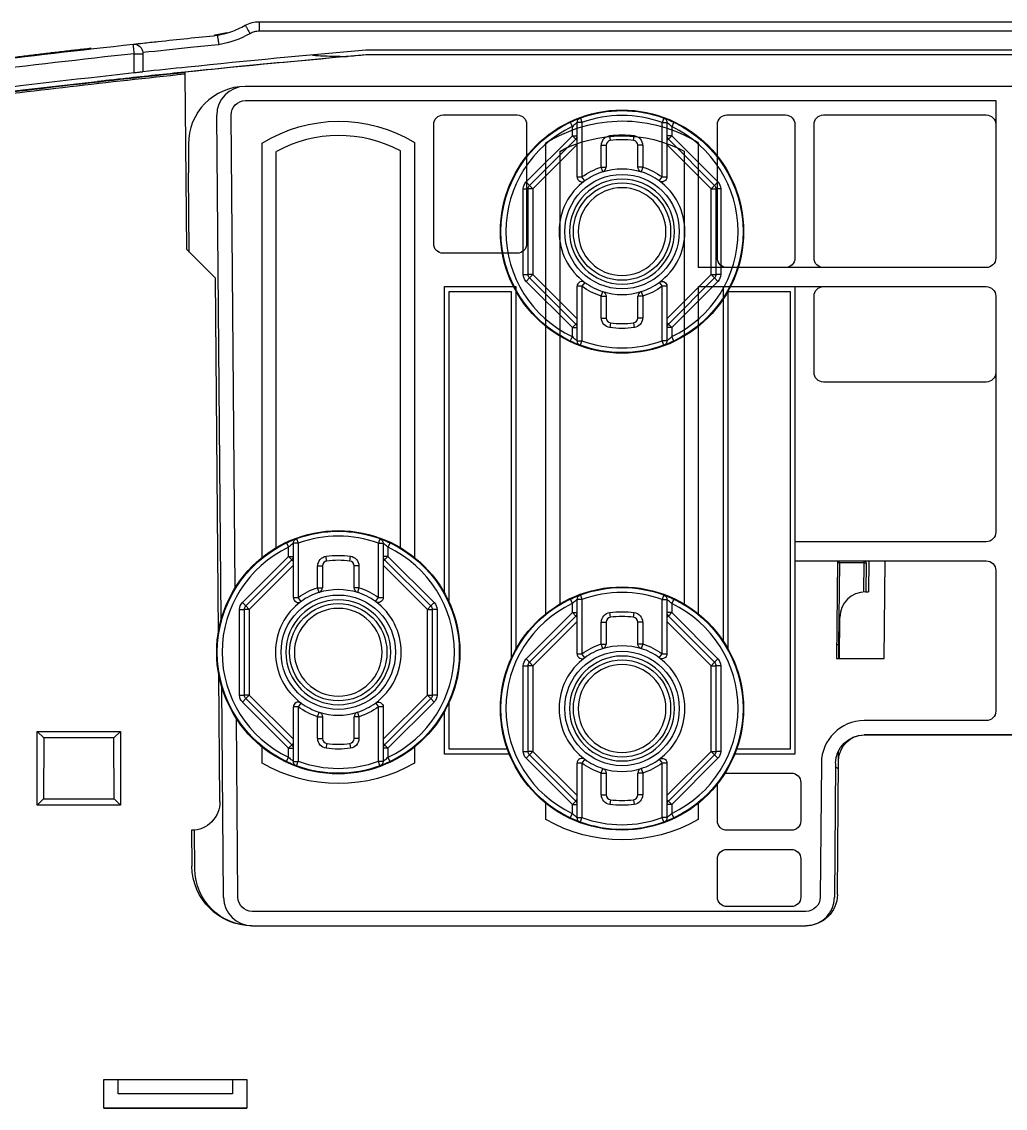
# Model space of a CAD drawing. Header units: millimetres. Extents: x 28 to 2425, y 8 to 1657.
# Drawn here: x 1810.2 to 1913.3, y 1291.3 to 1405.3 of the extents above; entities that cross this region are included whole.
import ezdxf

# ---------------------------------------------------------------- set-up
doc = ezdxf.new("R2010")
doc.units = ezdxf.units.MM
doc.layers.add('1LINE', color=7, linetype='CONTINUOUS')

msp = doc.modelspace()

# ---------------------------------------------------------------- linework, layer by layer
at = {"layer": '1LINE'}
for p, q in [((1835.11, 1405.26), (1835.11, 1404.26)), ((1835.11, 1405.26), (1943.39, 1405.26)), ((1943.39, 1404.26), (1835.11, 1404.26)), ((1822, 1399.89), (1822, 1401.9)), ((1822.9, 1401.9), (1822.9, 1399.99)), ((1937.9, 1401.78), (1846.44, 1401.78)), ((1827.32, 1399.75), (1827.48, 1381.4)), ((1833.66, 1396.98), (1912.34, 1396.98)), ((1912.34, 1396.98), (1912.34, 1380.48)), ((1831.12, 1342.58), (1830.66, 1395.45)), ((1832.59, 1345.91), (1832.16, 1395.47)), ((1853.4, 1381.98), (1853.4, 1394.48)), ((1854.4, 1395.48), (1862.15, 1395.48)), ((1863.15, 1394.48), (1863.15, 1381.98)), ((1867.72, 1394.71), (1867.94, 1394.25)), ((1868.95, 1394.68), (1868.44, 1394.68)), ((1868.44, 1388.98), (1868.44, 1394.68)), ((1868.78, 1395.16), (1868.95, 1394.68)), ((1868.95, 1394.68), (1868.95, 1388.98)), ((1877.52, 1395.16), (1877.35, 1394.68)), ((1877.35, 1394.68), (1877.86, 1394.68)), ((1877.35, 1388.98), (1877.35, 1394.68)), ((1877.86, 1394.68), (1877.86, 1388.98)), ((1878.58, 1394.71), (1878.36, 1394.25)), ((1883.15, 1380.48), (1883.15, 1394.48)), ((1884.15, 1395.48), (1890.28, 1395.48)), ((1891.28, 1394.48), (1891.28, 1380.48)), ((1893.28, 1380.48), (1893.28, 1394.48)), ((1894.28, 1395.48), (1911.34, 1395.48)), ((1863.1, 1388.46), (1867.94, 1393.3)), ((1867.94, 1393.3), (1867.94, 1394.25)), ((1867.94, 1393.3), (1868.29, 1392.94)), ((1867.94, 1393.3), (1868.44, 1393.3)), ((1871.93, 1392.81), (1871.87, 1393.32)), ((1874.37, 1392.81), (1874.43, 1393.32)), ((1878.36, 1393.3), (1877.86, 1393.3)), ((1878.36, 1393.3), (1878.01, 1392.94)), ((1878.36, 1394.25), (1878.36, 1393.3)), ((1878.36, 1393.3), (1883.2, 1388.46)), ((1827.69, 1392.43), (1827.71, 1389.43)), ((1835.4, 1349.08), (1835.4, 1392.51)), ((1851.4, 1392.6), (1851.4, 1349.08)), ((1863.46, 1388.1), (1868.29, 1392.94)), ((1868.44, 1392.37), (1863.81, 1387.74)), ((1865.15, 1343.18), (1865.15, 1392.57)), ((1868.29, 1392.94), (1868.44, 1392.79)), ((1870.98, 1392.31), (1871.49, 1392.31)), ((1870.98, 1390.01), (1870.98, 1392.31)), ((1871.49, 1392.31), (1871.49, 1390.01)), ((1875.32, 1392.31), (1874.81, 1392.31)), ((1874.81, 1390.01), (1874.81, 1392.31)), ((1875.32, 1392.31), (1875.32, 1390.01)), ((1878.01, 1392.94), (1877.86, 1392.79)), ((1882.49, 1387.74), (1877.86, 1392.37)), ((1878.01, 1392.94), (1882.85, 1388.1)), ((1881.15, 1392.6), (1881.15, 1379.48)), ((1836.9, 1350.12), (1836.9, 1391.65)), ((1849.9, 1391.73), (1849.9, 1350.12)), ((1866.65, 1344.22), (1866.65, 1391.68)), ((1879.65, 1391.7), (1879.65, 1344.22)), ((1870.98, 1390.01), (1871.49, 1390.01)), ((1871.14, 1389.53), (1870.98, 1390.01)), ((1875.32, 1390.01), (1874.81, 1390.01)), ((1875.32, 1390.01), (1875.16, 1389.53)), ((1827.78, 1381.09), (1827.71, 1389.43)), ((1827.71, 1389.43), (1827.71, 1389.43)), ((1868.44, 1388.98), (1868.95, 1388.98)), ((1869.25, 1388.57), (1868.95, 1388.98)), ((1877.05, 1388.57), (1877.35, 1388.98)), ((1877.35, 1388.98), (1877.86, 1388.98)), ((1862.8, 1387.74), (1863.31, 1387.74)), ((1862.8, 1378.75), (1862.8, 1387.74)), ((1863.1, 1388.46), (1863.46, 1388.1)), ((1863.81, 1387.74), (1863.31, 1387.74)), ((1863.31, 1378.75), (1863.31, 1387.74)), ((1863.46, 1388.1), (1863.81, 1387.74)), ((1863.81, 1387.74), (1863.81, 1378.75)), ((1882.85, 1388.1), (1882.49, 1387.74)), ((1882.49, 1378.75), (1882.49, 1387.74)), ((1882.49, 1387.74), (1882.99, 1387.74)), ((1883.2, 1388.46), (1882.85, 1388.1)), ((1882.99, 1387.74), (1882.99, 1378.75)), ((1883.5, 1387.74), (1882.99, 1387.74)), ((1883.5, 1387.74), (1883.5, 1378.75)), ((1830.51, 1378.37), (1827.48, 1381.4)), ((1862.15, 1380.98), (1854.4, 1380.98)), ((1862.8, 1378.75), (1863.31, 1378.75)), ((1863.81, 1378.75), (1863.31, 1378.75)), ((1863.46, 1378.39), (1863.81, 1378.75)), ((1863.81, 1378.75), (1868.44, 1374.12)), ((1877.86, 1374.12), (1882.49, 1378.75)), ((1911.34, 1379.48), (1881.15, 1379.48)), ((1882.85, 1378.39), (1882.49, 1378.75)), ((1882.49, 1378.75), (1882.99, 1378.75)), ((1883.5, 1378.75), (1882.99, 1378.75)), ((1830.83, 1341.29), (1830.51, 1378.37)), ((1854.53, 1377.48), (1862.03, 1377.48)), ((1854.53, 1345.38), (1854.53, 1377.48)), ((1862.03, 1377.48), (1862.03, 1339.48)), ((1863.1, 1378.03), (1863.46, 1378.39)), ((1867.94, 1373.19), (1863.1, 1378.03)), ((1868.29, 1373.55), (1863.46, 1378.39)), ((1868.95, 1377.52), (1868.44, 1377.52)), ((1868.44, 1371.81), (1868.44, 1377.52)), ((1869.25, 1377.93), (1868.95, 1377.52)), ((1868.95, 1377.52), (1868.95, 1371.81)), ((1877.05, 1377.93), (1877.35, 1377.52)), ((1877.86, 1377.52), (1877.35, 1377.52)), ((1877.35, 1371.81), (1877.35, 1377.52)), ((1877.86, 1377.52), (1877.86, 1371.81)), ((1882.85, 1378.39), (1878.01, 1373.55)), ((1883.2, 1378.03), (1878.36, 1373.19)), ((1881.15, 1377.48), (1881.15, 1343.18)), ((1881.15, 1377.48), (1911.34, 1377.48)), ((1883.2, 1378.03), (1882.85, 1378.39)), ((1883.78, 1340.3), (1883.78, 1377.48)), ((1891.28, 1377.48), (1891.28, 1350.73)), ((1855.03, 1376.98), (1861.53, 1376.98)), ((1855.03, 1344.38), (1855.03, 1376.98)), ((1861.53, 1376.98), (1861.53, 1338.48)), ((1870.98, 1376.48), (1871.14, 1376.97)), ((1870.98, 1376.48), (1871.49, 1376.48)), ((1870.98, 1374.19), (1870.98, 1376.48)), ((1871.49, 1376.48), (1871.49, 1374.19)), ((1874.81, 1374.19), (1874.81, 1376.48)), ((1875.32, 1376.48), (1874.81, 1376.48)), ((1875.16, 1376.97), (1875.32, 1376.48)), ((1875.32, 1376.48), (1875.32, 1374.19)), ((1884.28, 1339.48), (1884.28, 1376.98)), ((1884.28, 1376.98), (1890.78, 1376.98)), ((1890.78, 1376.98), (1890.78, 1328.98)), ((1893.28, 1368.48), (1893.28, 1376.48)), ((1912.34, 1376.48), (1912.34, 1351.73)), ((1870.98, 1374.19), (1871.49, 1374.19)), ((1875.32, 1374.19), (1874.81, 1374.19)), ((1867.94, 1373.19), (1868.29, 1373.55)), ((1867.94, 1373.19), (1868.44, 1373.19)), ((1867.94, 1372.24), (1867.94, 1373.19)), ((1868.29, 1373.55), (1868.44, 1373.7)), ((1871.93, 1373.68), (1871.87, 1373.18)), ((1874.37, 1373.68), (1874.43, 1373.18)), ((1878.01, 1373.55), (1877.86, 1373.7)), ((1878.36, 1373.19), (1877.86, 1373.19)), ((1878.36, 1373.19), (1878.01, 1373.55)), ((1878.36, 1373.19), (1878.36, 1372.24)), ((1911.34, 1367.48), (1894.28, 1367.48)), ((1837.97, 1350.61), (1838.19, 1350.15)), ((1838.19, 1349.2), (1838.19, 1350.15)), ((1838.69, 1344.88), (1838.69, 1350.58)), ((1839.2, 1350.58), (1838.69, 1350.58)), ((1839.03, 1351.06), (1839.2, 1350.58)), ((1839.2, 1350.58), (1839.2, 1344.88)), ((1847.77, 1351.06), (1847.6, 1350.58)), ((1847.6, 1344.88), (1847.6, 1350.58)), ((1847.6, 1350.58), (1848.11, 1350.58)), ((1848.11, 1350.58), (1848.11, 1344.88)), ((1848.83, 1350.61), (1848.61, 1350.15)), ((1848.61, 1350.15), (1848.61, 1349.2)), ((1911.34, 1350.73), (1891.28, 1350.73)), ((1891.28, 1350.73), (1891.28, 1348.73)), ((1833.35, 1344.36), (1838.19, 1349.2)), ((1833.71, 1344), (1838.54, 1348.84)), ((1838.19, 1349.2), (1838.54, 1348.84)), ((1838.19, 1349.2), (1838.69, 1349.2)), ((1838.54, 1348.84), (1838.69, 1348.69)), ((1842.18, 1348.71), (1842.12, 1349.22)), ((1844.62, 1348.71), (1844.68, 1349.22)), ((1848.61, 1349.2), (1848.11, 1349.2)), ((1848.26, 1348.84), (1848.11, 1348.69)), ((1848.61, 1349.2), (1848.26, 1348.84)), ((1848.26, 1348.84), (1853.1, 1344)), ((1848.61, 1349.2), (1853.45, 1344.36)), ((1838.69, 1348.27), (1834.06, 1343.64)), ((1841.23, 1348.21), (1841.74, 1348.21)), ((1841.23, 1345.91), (1841.23, 1348.21)), ((1841.74, 1348.21), (1841.74, 1345.91)), ((1845.06, 1345.91), (1845.06, 1348.21)), ((1845.57, 1348.21), (1845.06, 1348.21)), ((1845.57, 1348.21), (1845.57, 1345.91)), ((1852.74, 1343.64), (1848.11, 1348.27)), ((1891.28, 1348.73), (1891.28, 1328.48)), ((1891.28, 1348.73), (1911.34, 1348.73)), ((1895.74, 1348.73), (1895.65, 1338.48)), ((1895.94, 1348.52), (1895.86, 1339.93)), ((1895.94, 1348.52), (1895.94, 1348.73)), ((1898.54, 1348.52), (1895.94, 1348.52)), ((1898.51, 1345.47), (1898.54, 1348.52)), ((1898.54, 1348.52), (1898.54, 1348.73)), ((1898.74, 1348.53), (1898.71, 1345.48)), ((1899.04, 1348.73), (1899.01, 1345.48)), ((1900.65, 1338.48), (1900.74, 1348.73)), ((1912.34, 1347.73), (1912.34, 1332.98)), ((1841.23, 1345.91), (1841.74, 1345.91)), ((1841.39, 1345.43), (1841.23, 1345.91)), ((1845.57, 1345.91), (1845.06, 1345.91)), ((1845.57, 1345.91), (1845.41, 1345.43)), ((1898.69, 1345.48), (1899.01, 1345.48)), ((1833.35, 1344.36), (1833.71, 1344)), ((1838.69, 1344.88), (1839.2, 1344.88)), ((1839.5, 1344.47), (1839.2, 1344.88)), ((1847.3, 1344.47), (1847.6, 1344.88)), ((1847.6, 1344.88), (1848.11, 1344.88)), ((1853.45, 1344.36), (1853.1, 1344)), ((1867.72, 1344.71), (1867.94, 1344.25)), ((1867.94, 1343.3), (1867.94, 1344.25)), ((1868.95, 1344.68), (1868.44, 1344.68)), ((1868.44, 1338.98), (1868.44, 1344.68)), ((1868.78, 1345.16), (1868.95, 1344.68)), ((1868.95, 1344.68), (1868.95, 1338.98)), ((1877.52, 1345.16), (1877.35, 1344.68)), ((1877.35, 1344.68), (1877.86, 1344.68)), ((1877.35, 1338.98), (1877.35, 1344.68)), ((1877.86, 1344.68), (1877.86, 1338.98)), ((1878.58, 1344.71), (1878.36, 1344.25)), ((1878.36, 1344.25), (1878.36, 1343.3)), ((1833.05, 1343.64), (1833.56, 1343.64)), ((1833.05, 1334.65), (1833.05, 1343.64)), ((1834.06, 1343.64), (1833.56, 1343.64)), ((1833.56, 1334.65), (1833.56, 1343.64)), ((1833.71, 1344), (1834.06, 1343.64)), ((1834.06, 1343.64), (1834.06, 1334.65)), ((1853.1, 1344), (1852.74, 1343.64)), ((1852.74, 1334.65), (1852.74, 1343.64)), ((1852.74, 1343.64), (1853.24, 1343.64)), ((1853.24, 1343.64), (1853.24, 1334.65)), ((1853.75, 1343.64), (1853.24, 1343.64)), ((1853.75, 1343.64), (1853.75, 1334.65)), ((1863.1, 1338.46), (1867.94, 1343.3)), ((1867.94, 1343.3), (1868.29, 1342.94)), ((1867.94, 1343.3), (1868.44, 1343.3)), ((1871.93, 1342.81), (1871.87, 1343.32)), ((1874.37, 1342.81), (1874.43, 1343.32)), ((1878.36, 1343.3), (1877.86, 1343.3)), ((1878.36, 1343.3), (1878.01, 1342.94)), ((1878.36, 1343.3), (1883.2, 1338.46)), ((1863.46, 1338.1), (1868.29, 1342.94)), ((1868.44, 1342.37), (1863.81, 1337.74)), ((1868.29, 1342.94), (1868.44, 1342.79)), ((1870.98, 1342.31), (1871.49, 1342.31)), ((1870.98, 1340.01), (1870.98, 1342.31)), ((1871.49, 1342.31), (1871.49, 1340.01)), ((1875.32, 1342.31), (1874.81, 1342.31)), ((1874.81, 1340.01), (1874.81, 1342.31)), ((1875.32, 1342.31), (1875.32, 1340.01)), ((1878.01, 1342.94), (1877.86, 1342.79)), ((1882.49, 1337.74), (1877.86, 1342.37)), ((1878.01, 1342.94), (1882.85, 1338.1)), ((1895.95, 1338.48), (1895.99, 1342.8)), ((1870.98, 1340.01), (1871.49, 1340.01)), ((1871.14, 1339.53), (1870.98, 1340.01)), ((1875.32, 1340.01), (1874.81, 1340.01)), ((1875.32, 1340.01), (1875.16, 1339.53)), ((1895.86, 1339.93), (1895.85, 1338.48)), ((1895.86, 1339.93), (1895.96, 1339.93)), ((1868.44, 1338.98), (1868.95, 1338.98)), ((1869.25, 1338.57), (1868.95, 1338.98)), ((1877.05, 1338.57), (1877.35, 1338.98)), ((1877.35, 1338.98), (1877.86, 1338.98)), ((1862.8, 1337.74), (1863.31, 1337.74)), ((1862.8, 1328.75), (1862.8, 1337.74)), ((1863.1, 1338.46), (1863.46, 1338.1)), ((1863.81, 1337.74), (1863.31, 1337.74)), ((1863.31, 1328.75), (1863.31, 1337.74)), ((1863.46, 1338.1), (1863.81, 1337.74)), ((1863.81, 1337.74), (1863.81, 1328.75)), ((1882.85, 1338.1), (1882.49, 1337.74)), ((1882.49, 1328.75), (1882.49, 1337.74)), ((1882.49, 1337.74), (1882.99, 1337.74)), ((1883.2, 1338.46), (1882.85, 1338.1)), ((1882.99, 1337.74), (1882.99, 1328.75)), ((1883.5, 1337.74), (1882.99, 1337.74)), ((1883.5, 1337.74), (1883.5, 1328.75)), ((1895.65, 1338.48), (1900.65, 1338.48)), ((1830.99, 1323.51), (1830.87, 1336.79)), ((1831.37, 1313.45), (1831.18, 1335.5)), ((1833.05, 1334.65), (1833.56, 1334.65)), ((1833.35, 1333.93), (1833.71, 1334.29)), ((1834.06, 1334.65), (1833.56, 1334.65)), ((1833.71, 1334.29), (1834.06, 1334.65)), ((1838.54, 1329.45), (1833.71, 1334.29)), ((1834.06, 1334.65), (1838.69, 1330.02)), ((1848.11, 1330.02), (1852.74, 1334.65)), ((1853.1, 1334.29), (1848.26, 1329.45)), ((1852.74, 1334.65), (1853.24, 1334.65)), ((1853.1, 1334.29), (1852.74, 1334.65)), ((1853.45, 1333.93), (1853.1, 1334.29)), ((1853.75, 1334.65), (1853.24, 1334.65)), ((1838.19, 1329.09), (1833.35, 1333.93)), ((1839.2, 1333.42), (1838.69, 1333.42)), ((1838.69, 1327.71), (1838.69, 1333.42)), ((1839.5, 1333.83), (1839.2, 1333.42)), ((1839.2, 1333.42), (1839.2, 1327.71)), ((1841.23, 1332.38), (1841.39, 1332.87)), ((1845.41, 1332.87), (1845.57, 1332.38)), ((1847.3, 1333.83), (1847.6, 1333.42)), ((1848.11, 1333.42), (1847.6, 1333.42)), ((1847.6, 1327.71), (1847.6, 1333.42)), ((1848.11, 1333.42), (1848.11, 1327.71)), ((1853.45, 1333.93), (1848.61, 1329.09)), ((1854.53, 1328.48), (1854.53, 1332.92)), ((1855.03, 1328.98), (1855.03, 1333.91)), ((1832.87, 1313.47), (1832.71, 1332.2)), ((1841.23, 1332.38), (1841.74, 1332.38)), ((1841.23, 1330.09), (1841.23, 1332.38)), ((1841.74, 1332.38), (1841.74, 1330.09)), ((1845.06, 1330.09), (1845.06, 1332.38)), ((1845.57, 1332.38), (1845.06, 1332.38)), ((1845.57, 1332.38), (1845.57, 1330.09)), ((1911.34, 1331.98), (1898.55, 1331.98)), ((1811.83, 1330.85), (1820.58, 1330.85)), ((1812.53, 1330.16), (1811.83, 1330.85)), ((1811.83, 1323.1), (1811.83, 1330.85)), ((1819.88, 1330.16), (1820.58, 1330.85)), ((1820.58, 1330.85), (1820.58, 1323.1)), ((1812.53, 1330.16), (1812.5, 1323.77)), ((1819.88, 1330.16), (1812.53, 1330.16)), ((1819.91, 1323.77), (1819.88, 1330.16)), ((1838.19, 1329.09), (1838.54, 1329.45)), ((1838.54, 1329.45), (1838.69, 1329.6)), ((1841.23, 1330.09), (1841.74, 1330.09)), ((1842.18, 1329.58), (1842.12, 1329.08)), ((1844.62, 1329.58), (1844.68, 1329.08)), ((1845.57, 1330.09), (1845.06, 1330.09)), ((1848.26, 1329.45), (1848.11, 1329.6)), ((1848.61, 1329.09), (1848.26, 1329.45)), ((1988.25, 1330.48), (1898.55, 1330.48)), ((1898.56, 1330.48), (1898.55, 1330.48)), ((1898.56, 1330.48), (1898.55, 1330.48)), ((1898.56, 1330.48), (1898.55, 1330.48)), ((1898.56, 1330.48), (1988.25, 1330.48)), ((1835.4, 1327.52), (1835.4, 1329.22)), ((1838.19, 1329.09), (1838.69, 1329.09)), ((1838.19, 1328.14), (1838.19, 1329.09)), ((1848.61, 1329.09), (1848.11, 1329.09)), ((1848.61, 1329.09), (1848.61, 1328.14)), ((1851.4, 1329.22), (1851.4, 1327.52)), ((1861.33, 1328.48), (1854.53, 1328.48)), ((1861.14, 1328.98), (1855.03, 1328.98)), ((1862.8, 1328.75), (1863.31, 1328.75)), ((1863.1, 1328.03), (1863.46, 1328.39)), ((1863.81, 1328.75), (1863.31, 1328.75)), ((1863.46, 1328.39), (1863.81, 1328.75)), ((1868.29, 1323.55), (1863.46, 1328.39)), ((1863.81, 1328.75), (1868.44, 1324.12)), ((1877.86, 1324.12), (1882.49, 1328.75)), ((1882.85, 1328.39), (1878.01, 1323.55)), ((1882.85, 1328.39), (1882.49, 1328.75)), ((1882.49, 1328.75), (1882.99, 1328.75)), ((1883.2, 1328.03), (1882.85, 1328.39)), ((1883.5, 1328.75), (1882.99, 1328.75)), ((1891.28, 1328.48), (1884.97, 1328.48)), ((1890.78, 1328.98), (1885.16, 1328.98)), ((1895.86, 1327.8), (1895.86, 1328.81)), ((1837.97, 1327.68), (1838.19, 1328.14)), ((1838.69, 1327.71), (1839.2, 1327.71)), ((1839.03, 1327.24), (1839.2, 1327.71)), ((1847.77, 1327.24), (1847.6, 1327.71)), ((1848.11, 1327.71), (1847.6, 1327.71)), ((1848.83, 1327.68), (1848.61, 1328.14)), ((1867.94, 1323.19), (1863.1, 1328.03)), ((1868.95, 1327.52), (1868.44, 1327.52)), ((1868.44, 1321.81), (1868.44, 1327.52)), ((1869.25, 1327.93), (1868.95, 1327.52)), ((1868.95, 1327.52), (1868.95, 1321.81)), ((1877.05, 1327.93), (1877.35, 1327.52)), ((1877.86, 1327.52), (1877.35, 1327.52)), ((1877.35, 1321.81), (1877.35, 1327.52)), ((1877.86, 1327.52), (1877.86, 1321.81)), ((1883.2, 1328.03), (1878.36, 1323.19)), ((1894.05, 1327.52), (1893.93, 1313.47)), ((1895.55, 1327.51), (1895.43, 1313.45)), ((1895.73, 1313.75), (1895.86, 1327.8)), ((1870.98, 1326.48), (1871.14, 1326.97)), ((1870.98, 1326.48), (1871.49, 1326.48)), ((1870.98, 1324.19), (1870.98, 1326.48)), ((1871.49, 1326.48), (1871.49, 1324.19)), ((1874.81, 1324.19), (1874.81, 1326.48)), ((1875.32, 1326.48), (1874.81, 1326.48)), ((1875.16, 1326.97), (1875.32, 1326.48)), ((1875.32, 1326.48), (1875.32, 1324.19)), ((1884.15, 1326.48), (1890.9, 1326.48)), ((1895.75, 1327.01), (1895.85, 1327.01)), ((1883.15, 1321.48), (1883.15, 1325.34)), ((1891.9, 1325.48), (1891.9, 1321.48)), ((1812.5, 1323.77), (1811.83, 1323.1)), ((1812.5, 1323.77), (1819.91, 1323.77)), ((1819.91, 1323.77), (1820.58, 1323.1)), ((1870.98, 1324.19), (1871.49, 1324.19)), ((1875.32, 1324.19), (1874.81, 1324.19)), ((1820.58, 1323.1), (1811.83, 1323.1)), ((1865.15, 1321.62), (1865.15, 1323.32)), ((1867.94, 1323.19), (1868.29, 1323.55)), ((1867.94, 1323.19), (1868.44, 1323.19)), ((1867.94, 1322.24), (1867.94, 1323.19)), ((1868.29, 1323.55), (1868.44, 1323.7)), ((1871.93, 1323.68), (1871.87, 1323.18)), ((1874.37, 1323.68), (1874.43, 1323.18)), ((1878.01, 1323.55), (1877.86, 1323.7)), ((1878.36, 1323.19), (1877.86, 1323.19)), ((1878.36, 1323.19), (1878.01, 1323.55)), ((1878.36, 1323.19), (1878.36, 1322.24)), ((1881.15, 1323.32), (1881.15, 1321.62))]:
    msp.add_line(p, q, dxfattribs=at)
at = {"layer": '1LINE', "linetype": 'Continuous'}
for p, q in [((1867.72, 1371.78), (1867.94, 1372.24)), ((1868.44, 1371.81), (1868.95, 1371.81)), ((1868.78, 1371.34), (1868.95, 1371.81)), ((1877.86, 1371.81), (1877.35, 1371.81)), ((1877.52, 1371.34), (1877.35, 1371.81)), ((1878.58, 1371.78), (1878.36, 1372.24)), ((1867.72, 1321.78), (1867.94, 1322.24)), ((1868.44, 1321.81), (1868.95, 1321.81)), ((1868.78, 1321.34), (1868.95, 1321.81)), ((1877.86, 1321.81), (1877.35, 1321.81)), ((1877.52, 1321.34), (1877.35, 1321.81)), ((1878.58, 1321.78), (1878.36, 1322.24)), ((1828.01, 1320.48), (1828.05, 1316.72)), ((1828.35, 1316.43), (1828.31, 1320.5)), ((1890.9, 1320.48), (1884.15, 1320.48)), ((1884.15, 1318.48), (1890.9, 1318.48)), ((1883.15, 1313.48), (1883.15, 1317.48)), ((1891.9, 1317.48), (1891.9, 1313.48)), ((1890.9, 1312.48), (1884.15, 1312.48)), ((1892.43, 1311.98), (1834.37, 1311.98)), ((1834.35, 1310.48), (1892.43, 1310.48)), ((1818.81, 1291.34), (1818.81, 1294.34)), ((1818.81, 1294.34), (1833.81, 1294.34)), ((1820.31, 1292.84), (1820.31, 1294.34)), ((1832.31, 1294.34), (1832.31, 1292.84)), ((1833.81, 1294.34), (1833.81, 1291.34)), ((1832.31, 1292.84), (1820.31, 1292.84)), ((1833.81, 1291.34), (1818.81, 1291.34)), ((1818.81, 1291.34), (1833.81, 1291.34))]:
    msp.add_line(p, q, dxfattribs=at)
at = {"layer": '1LINE'}
for centre, radius in [((1873.15, 1383.25), 12.75), ((1873.15, 1383.25), 6), ((1873.15, 1383.25), 5.1), ((1843.4, 1339.15), 12.75), ((1873.15, 1333.25), 12.75), ((1843.4, 1339.15), 6), ((1843.4, 1339.15), 5.1), ((1873.15, 1333.25), 6), ((1873.15, 1333.25), 5.1)]:
    msp.add_circle(centre, radius, dxfattribs=at)
at = {"layer": '1LINE', "extrusion": (0, 0, -1)}
for centre, radius in [((-1873.15, 1383.25), 5.5), ((-1873.15, 1383.25), 4.6), ((-1843.4, 1339.15), 5.5), ((-1843.4, 1339.15), 4.6), ((-1873.15, 1333.25), 5.5), ((-1873.15, 1333.25), 4.6)]:
    msp.add_circle(centre, radius, dxfattribs=at)
at = {"layer": '1LINE'}
for centre, radius, start, end in [((1833.66, 1395.48), 3, 90.5, 180.5), ((1833.69, 1392.48), 6, 90, 90.5), ((1873.15, 1383.25), 12.18, 69.8307, 110.1693), ((1843.48, 1379.52), 13.8, 62.2523, 118.4538), ((1873.15, 1383.25), 12.18, 115.3488, 244.6512), ((1867.94, 1393.3), 0.508, 315, 0), ((1878.36, 1393.3), 0.508, 180, 225), ((1873.15, 1383.25), 12.18, 295.3488, 64.6512), ((1872, 1392.31), 0.508, 97.2612, 180), ((1873.15, 1383.25), 9.64, 82.7388, 97.2612), ((1874.3, 1392.31), 0.508, 0, 82.7388), ((1870.98, 1390.01), 0.508, 287.78, 0), ((1868.95, 1388.98), 0.508, 180, 306.2334), ((1873.15, 1383.25), 6.6, 107.78, 126.2334), ((1873.15, 1383.25), 6.6, 53.7666, 72.22), ((1873.15, 1383.25), 6.6, 126.2334, 233.7666), ((1873.15, 1383.25), 6.6, 306.2334, 53.7666), ((1868.95, 1377.52), 0.508, 53.7666, 180), ((1873.15, 1383.25), 6.6, 233.7666, 252.22), ((1873.15, 1383.25), 6.6, 287.78, 306.2334), ((1873.15, 1383.25), 6.6, 252.22, 287.78), ((1875.32, 1376.48), 0.508, 107.78, 180), ((1872, 1374.19), 0.508, 180, 262.7388), ((1874.3, 1374.19), 0.508, 277.2612, 0), ((1867.94, 1373.19), 0.508, 0, 45), ((1873.15, 1383.25), 9.64, 262.7388, 277.2612), ((1878.36, 1373.19), 0.508, 135, 180), ((1843.4, 1339.15), 12.18, 69.8307, 110.1693), ((1843.4, 1339.15), 12.18, 115.3488, 244.6512), ((1843.4, 1339.15), 12.18, 295.3488, 64.6512), ((1838.19, 1349.2), 0.508, 315, 0), ((1843.4, 1339.15), 9.64, 82.7388, 97.2612), ((1848.61, 1349.2), 0.508, 180, 225), ((1842.25, 1348.21), 0.508, 97.2612, 180), ((1844.55, 1348.21), 0.508, 0, 82.7388), ((1843.4, 1339.15), 6.6, 107.78, 126.2334), ((1841.23, 1345.91), 0.508, 287.78, 0), ((1843.4, 1339.15), 6.6, 53.7666, 72.22), ((1873.15, 1333.25), 12.18, 69.8307, 110.1693), ((1898.69, 1342.78), 2.7, 90, 179.5), ((1843.4, 1339.15), 6.6, 126.2334, 233.7666), ((1839.2, 1344.88), 0.508, 180, 306.2334), ((1843.4, 1339.15), 6.6, 306.2334, 53.7666), ((1873.15, 1333.25), 12.18, 115.3488, 244.6512), ((1873.15, 1333.25), 12.18, 295.3488, 64.6512), ((1867.94, 1343.3), 0.508, 315, 0), ((1878.36, 1343.3), 0.508, 180, 225), ((1872, 1342.31), 0.508, 97.2612, 180), ((1873.15, 1333.25), 9.64, 82.7388, 97.2612), ((1874.3, 1342.31), 0.508, 0, 82.7388), ((1870.98, 1340.01), 0.508, 287.78, 0), ((1873.15, 1333.25), 6.6, 126.2334, 233.7666), ((1868.95, 1338.98), 0.508, 180, 306.2334), ((1873.15, 1333.25), 6.6, 107.78, 126.2334), ((1873.15, 1333.25), 6.6, 53.7666, 72.22), ((1873.15, 1333.25), 6.6, 306.2334, 53.7666), ((1839.2, 1333.42), 0.508, 53.7666, 180), ((1843.4, 1339.15), 6.6, 233.7666, 252.22), ((1843.4, 1339.15), 6.6, 252.22, 287.78), ((1845.57, 1332.38), 0.508, 107.78, 180), ((1843.4, 1339.15), 6.6, 287.78, 306.2334), ((1898.55, 1327.48), 4.5, 90, 179.5001), ((1838.19, 1329.09), 0.508, 0, 45), ((1842.25, 1330.09), 0.508, 180, 262.7388), ((1843.4, 1339.15), 9.64, 262.7388, 277.2612), ((1844.55, 1330.09), 0.508, 277.2612, 0), ((1848.61, 1329.09), 0.508, 135, 180), ((1843.4, 1339.15), 12.18, 249.8307, 290.1693), ((1868.95, 1327.52), 0.508, 53.7666, 180), ((1873.15, 1333.25), 6.6, 233.7666, 252.22), ((1873.15, 1333.25), 6.6, 287.78, 306.2334), ((1873.15, 1333.25), 6.6, 252.22, 287.78), ((1875.32, 1326.48), 0.508, 107.78, 180), ((1872, 1324.19), 0.508, 180, 262.7388), ((1874.3, 1324.19), 0.508, 277.2612, 0), ((1867.94, 1323.19), 0.508, 0, 45), ((1873.15, 1333.25), 9.64, 262.7388, 277.2612), ((1878.36, 1323.19), 0.508, 135, 180)]:
    msp.add_arc(centre, radius, start, end, dxfattribs=at)
at = {"layer": '1LINE', "extrusion": (0, 0, -1)}
for centre, radius, start, end in [((-1833.66, 1395.48), 1.5, 359.5, 90), ((-1843.48, 1379.52), 15.3, 58.1446, 121.1964), ((-1873.15, 1383.25), 12.69, 69.8307, 110.1693), ((-1873.15, 1383.25), 12.69, 295.3488, 64.6512), ((-1873.15, 1383.25), 12.69, 115.3488, 244.6512), ((-1872, 1392.31), 1.01, 0, 82.7388), ((-1873.15, 1383.25), 10.15, 82.7388, 97.2612), ((-1874.3, 1392.31), 1.01, 97.2612, 180), ((-1873.15, 1383.25), 7.11, 53.7666, 72.22), ((-1873.15, 1383.25), 6.6, 72.22, 107.78), ((-1873.15, 1383.25), 7.11, 107.78, 126.2334), ((-1863.81, 1387.74), 1.01, 0, 45), ((-1863.81, 1387.74), 0.508, 0, 45), ((-1882.49, 1387.74), 0.508, 135, 180), ((-1882.49, 1387.74), 1.01, 135, 180), ((-1863.81, 1378.75), 1.01, 315, 0), ((-1863.81, 1378.75), 0.508, 315, 0), ((-1882.49, 1378.75), 0.508, 180, 225), ((-1882.49, 1378.75), 1.01, 180, 225), ((-1873.15, 1383.25), 7.11, 287.78, 306.2334), ((-1873.15, 1383.25), 7.11, 233.7666, 252.22), ((-1872, 1374.19), 1.01, 277.2612, 0), ((-1874.3, 1374.19), 1.01, 180, 262.7388), ((-1873.15, 1383.25), 10.15, 262.7388, 277.2612), ((-1843.4, 1339.15), 12.69, 69.8307, 110.1693), ((-1843.4, 1339.15), 12.69, 295.3488, 64.6512), ((-1843.4, 1339.15), 12.69, 115.3488, 244.6512), ((-1842.25, 1348.21), 1.01, 0, 82.7388), ((-1843.4, 1339.15), 10.15, 82.7388, 97.2612), ((-1844.55, 1348.21), 1.01, 97.2612, 180), ((-1898.54, 1348.53), 0.2, 90, 180.5), ((-1843.4, 1339.15), 7.11, 53.7666, 72.22), ((-1843.4, 1339.15), 6.6, 72.22, 107.78), ((-1843.4, 1339.15), 7.11, 107.78, 126.2334), ((-1873.15, 1333.25), 12.69, 69.8307, 110.1693), ((-1834.06, 1343.64), 1.01, 0, 45), ((-1852.74, 1343.64), 1.01, 135, 180), ((-1873.15, 1333.25), 12.69, 295.3488, 64.6512), ((-1873.15, 1333.25), 12.69, 115.3488, 244.6512), ((-1834.06, 1343.64), 0.508, 0, 45), ((-1852.74, 1343.64), 0.508, 135, 180), ((-1872, 1342.31), 1.01, 0, 82.7388), ((-1873.15, 1333.25), 10.15, 82.7388, 97.2612), ((-1874.3, 1342.31), 1.01, 97.2612, 180), ((-1873.15, 1333.25), 7.11, 53.7666, 72.22), ((-1873.15, 1333.25), 6.6, 72.22, 107.78), ((-1873.15, 1333.25), 7.11, 107.78, 126.2334), ((-1863.81, 1337.74), 1.01, 0, 45), ((-1863.81, 1337.74), 0.508, 0, 45), ((-1882.49, 1337.74), 0.508, 135, 180), ((-1882.49, 1337.74), 1.01, 135, 180), ((-1834.06, 1334.65), 1.01, 315, 0), ((-1834.06, 1334.65), 0.508, 315, 0), ((-1852.74, 1334.65), 0.508, 180, 225), ((-1852.74, 1334.65), 1.01, 180, 225), ((-1843.4, 1339.15), 7.11, 287.78, 306.2334), ((-1843.4, 1339.15), 7.11, 233.7666, 252.22), ((-1842.25, 1330.09), 1.01, 277.2612, 0), ((-1844.55, 1330.09), 1.01, 180, 262.7388), ((-1898.55, 1327.48), 3, 0.5, 90), ((-1898.56, 1327.78), 2.7, 0.5, 90), ((-1843.4, 1339.15), 10.15, 262.7388, 277.2612), ((-1863.81, 1328.75), 1.01, 315, 0), ((-1863.81, 1328.75), 0.508, 315, 0), ((-1882.49, 1328.75), 0.508, 180, 225), ((-1882.49, 1328.75), 1.01, 180, 225), ((-1843.4, 1341.38), 16, 240, 300), ((-1843.4, 1339.15), 12.69, 249.8307, 290.1693), ((-1873.15, 1333.25), 7.11, 287.78, 306.2334), ((-1873.15, 1333.25), 7.11, 233.7666, 252.22), ((-1895.75, 1327.21), 0.2, 270, 0.5), ((-1872, 1324.19), 1.01, 277.2612, 0), ((-1874.3, 1324.19), 1.01, 180, 262.7388), ((-1827.99, 1323.48), 3, 179.5, 269.5), ((-1873.15, 1333.25), 10.15, 262.7388, 277.2612)]:
    msp.add_arc(centre, radius, start, end, dxfattribs=at)
at = {"layer": '1LINE', "extrusion": (-4.97838e-21, -2.1684e-15, -1)}
for centre, radius, start, end in [((-1854.4, 1394.48), 1, 0, 90), ((-1862.15, 1394.48), 1, 90, 180), ((-1868.95, 1394.68), 0.508, 0, 69.8307), ((-1877.35, 1394.68), 0.508, 110.1693, 180), ((-1884.15, 1394.48), 1, 0, 90), ((-1890.28, 1394.48), 1, 90, 180), ((-1894.28, 1394.48), 1, 0, 90), ((-1911.34, 1394.48), 1, 90, 180), ((-1875.32, 1390.01), 0.508, 287.78, 0), ((-1877.35, 1388.98), 0.508, 180, 306.2334), ((-1854.4, 1381.98), 1, 270, 0), ((-1862.15, 1381.98), 1, 180, 270), ((-1884.15, 1380.48), 1, 270, 0), ((-1890.28, 1380.48), 1, 180, 270), ((-1894.28, 1380.48), 1, 270, 0), ((-1911.34, 1380.48), 1, 180, 270), ((-1877.35, 1377.52), 0.508, 53.7666, 180), ((-1894.28, 1376.48), 1, 0, 90), ((-1911.34, 1376.48), 1, 90, 180), ((-1870.98, 1376.48), 0.508, 107.78, 180), ((-1894.28, 1368.48), 1, 270, 0), ((-1911.34, 1368.48), 1, 180, 270), ((-1911.34, 1351.73), 1, 180, 270), ((-1839.2, 1350.58), 0.508, 0, 69.8307), ((-1847.6, 1350.58), 0.508, 110.1693, 180), ((-1911.34, 1347.73), 1, 90, 180), ((-1845.57, 1345.91), 0.508, 287.78, 0), ((-1847.6, 1344.88), 0.508, 180, 306.2334), ((-1868.95, 1344.68), 0.508, 0, 69.8307), ((-1877.35, 1344.68), 0.508, 110.1693, 180), ((-1875.32, 1340.01), 0.508, 287.78, 0), ((-1877.35, 1338.98), 0.508, 180, 306.2334), ((-1841.23, 1332.38), 0.508, 107.78, 180), ((-1847.6, 1333.42), 0.508, 53.7666, 180), ((-1911.34, 1332.98), 1, 180, 270), ((-1839.2, 1327.71), 0.508, 290.1693, 0), ((-1847.6, 1327.71), 0.508, 180, 249.8307), ((-1877.35, 1327.52), 0.508, 53.7666, 180), ((-1870.98, 1326.48), 0.508, 107.78, 180), ((-1884.15, 1325.48), 1, 77.9372, 90), ((-1890.9, 1325.48), 1, 90, 180)]:
    msp.add_arc(centre, radius, start, end, dxfattribs=at)
at = {"layer": '1LINE', "linetype": 'Continuous', "extrusion": (-4.97838e-21, -2.1684e-15, -1)}
for centre, radius, start, end in [((-1868.95, 1371.81), 0.508, 290.1693, 0), ((-1877.35, 1371.81), 0.508, 180, 249.8307), ((-1868.95, 1321.81), 0.508, 290.1693, 0), ((-1877.35, 1321.81), 0.508, 180, 249.8307), ((-1884.15, 1321.48), 1, 270, 0), ((-1890.9, 1321.48), 1, 180, 270), ((-1884.15, 1317.48), 1, 0, 90), ((-1890.9, 1317.48), 1, 90, 180), ((-1884.15, 1313.48), 1, 270, 0), ((-1890.9, 1313.48), 1, 180, 270)]:
    msp.add_arc(centre, radius, start, end, dxfattribs=at)
at = {"layer": '1LINE', "linetype": 'Continuous'}
for centre, radius, start, end in [((1873.15, 1383.25), 12.18, 249.8307, 290.1693), ((1873.15, 1333.25), 12.18, 249.8307, 290.1693), ((1834.37, 1313.48), 3, 180.5, 270), ((1892.43, 1313.48), 3, 270, 359.5)]:
    msp.add_arc(centre, radius, start, end, dxfattribs=at)
at = {"layer": '1LINE', "linetype": 'Continuous', "extrusion": (0, 0, -1)}
for centre, radius, start, end in [((-1873.15, 1383.25), 12.69, 249.8307, 290.1693), ((-1873.15, 1335.48), 16, 240, 300), ((-1873.15, 1333.25), 12.69, 249.8307, 290.1693), ((-1834.35, 1316.78), 6.3, 270, 359.5), ((-1834.35, 1316.48), 6, 270, 359.5), ((-1892.43, 1313.78), 3.3, 180.5, 270), ((-1834.37, 1313.48), 1.5, 270, 359.5001), ((-1892.43, 1313.48), 1.5, 180.4999, 270)]:
    msp.add_arc(centre, radius, start, end, dxfattribs=at)
at = {"layer": '1LINE'}
for centre, start_param, end_param in [((1895.94, 1348.51), 4.7127, 6.283185), ((1898.54, 1348.53), 1.571107, 3.141593), ((1895.86, 1339.92), 4.7127, 6.283185)]:
    msp.add_ellipse(centre, major_axis=(-0.2, 0.002), ratio=0.035583, start_param=start_param, end_param=end_param, dxfattribs=at)
for points, knots in [([(1831.67, 1404.06), (1831.83, 1404.1), (1832.51, 1404.31), (1833.16, 1404.63), (1833.65, 1404.88)], [0, 0, 0, 0, 0.231073, 1, 1, 1, 1]), ([(1822.9, 1403.02), (1823.43, 1403.07), (1823.96, 1403.13), (1826.56, 1403.41), (1828.63, 1403.62), (1830.71, 1403.83)], [0, 0, 0, 0, 0.203001, 0.203001, 1, 1, 1, 1]), ([(1830.71, 1403.83), (1830.62, 1403.83), (1830.49, 1403.82), (1830.41, 1403.83), (1830.39, 1403.83)], [0, 0, 0, 0, 0.744425, 1, 1, 1, 1]), ([(1835.11, 1404.26), (1834.94, 1404.26), (1834.77, 1404.23), (1834.6, 1404.19), (1834.6, 1404.19), (1834.43, 1404.15), (1834.28, 1404.08), (1834.14, 1404)], [0, 0, 0, 0, 0.49796, 0.49796, 0.516427, 0.516427, 1, 1, 1, 1]), ([(1821.9, 1402.9), (1821.9, 1402.9), (1821.9, 1402.9), (1821.9, 1402.9), (1821.9, 1402.91), (1821.9, 1402.91)], [0, 0, 0, 0, 0.230122, 0.230122, 1, 1, 1, 1]), ([(1822, 1401.9), (1821.99, 1401.98), (1821.99, 1402.05), (1821.97, 1402.23), (1821.96, 1402.34), (1821.94, 1402.53), (1821.93, 1402.61), (1821.92, 1402.75), (1821.91, 1402.8), (1821.9, 1402.88), (1821.9, 1402.9), (1821.9, 1402.9), (1821.9, 1402.9), (1821.9, 1402.9)], [0, 0, 0, 0, 0.143121, 0.143121, 0.357993, 0.357993, 0.572014, 0.572014, 0.785862, 0.785862, 0.999962, 0.999962, 1, 1, 1, 1]), ([(1830.88, 1402.84), (1830.86, 1402.84), (1830.83, 1402.84), (1829.84, 1402.74), (1828.87, 1402.64), (1826.23, 1402.37), (1824.57, 1402.19), (1822.9, 1402.02)], [0, 0, 0, 0, 0.009403, 0.009403, 0.373662, 0.373662, 1, 1, 1, 1]), ([(1846.29, 1402.27), (1840.05, 1401.73), (1833.82, 1401.14), (1826.03, 1400.33), (1824.46, 1400.17), (1822.9, 1400)], [0, 0, 0, 0, 0.799494, 0.799494, 1, 1, 1, 1]), ([(1822.9, 1402), (1822.9, 1402), (1822.9, 1402), (1822.9, 1401.99), (1822.9, 1401.99), (1822.9, 1401.97), (1822.9, 1401.97), (1822.9, 1401.95), (1822.9, 1401.94), (1822.9, 1401.92), (1822.9, 1401.91), (1822.9, 1401.9)], [0, 0, 0, 0, 0.213931, 0.213931, 0.42734, 0.42734, 0.641315, 0.641315, 0.856499, 0.856499, 1, 1, 1, 1]), ([(1844.21, 1401.6), (1840.36, 1401.25), (1836.5, 1400.89), (1830.99, 1400.35), (1829.33, 1400.18), (1827.67, 1400.01)], [0, 0, 0, 0, 0.698606, 0.698606, 1, 1, 1, 1]), ([(1840.71, 1401.75), (1840.74, 1401.74), (1840.8, 1401.74), (1841.17, 1401.7), (1841.75, 1401.68), (1843.05, 1401.64), (1843.67, 1401.63), (1844.34, 1401.61)], [0, 0, 0, 0, 0.113793, 0.113793, 0.636239, 0.636239, 1, 1, 1, 1]), ([(1821.1, 1399.31), (1820.76, 1399.27), (1820.42, 1399.23), (1819.78, 1399.16), (1819.48, 1399.13), (1818.96, 1399.07), (1818.73, 1399.04), (1818.37, 1399), (1818.24, 1398.99), (1818.12, 1398.97), (1818.1, 1398.97), (1818.1, 1398.97)], [0, 0, 0, 0, 0.216572, 0.216572, 0.433177, 0.433177, 0.649241, 0.649241, 0.86405, 0.86405, 1, 1, 1, 1]), ([(1822.9, 1399.99), (1822.9, 1399.99), (1822.88, 1399.99), (1822.82, 1399.98), (1822.77, 1399.97), (1822.64, 1399.96), (1822.57, 1399.95), (1822.4, 1399.93), (1822.3, 1399.92), (1822.14, 1399.9), (1822.07, 1399.9), (1822, 1399.89)], [0, 0, 0, 0, 0.213391, 0.213391, 0.426747, 0.426747, 0.640666, 0.640666, 0.85579, 0.85579, 1, 1, 1, 1]), ([(1827.32, 1399.95), (1827.32, 1399.95), (1827.32, 1399.95), (1827.32, 1399.93), (1827.32, 1399.92), (1827.32, 1399.89), (1827.32, 1399.88), (1827.32, 1399.84), (1827.32, 1399.82), (1827.32, 1399.78), (1827.32, 1399.77), (1827.32, 1399.75)], [0, 0, 0, 0, 0.213892, 0.213892, 0.427756, 0.427756, 0.642051, 0.642051, 0.857276, 0.857276, 1, 1, 1, 1]), ([(1833.63, 1398.48), (1832.05, 1398.46), (1830.5, 1397.8), (1828.31, 1395.57), (1827.67, 1394.01), (1827.69, 1392.43)], [0, 0, 0, 0, 0.5, 0.5, 1, 1, 1, 1]), ([(2053.12, 1398.48), (2031.52, 1398.48), (2009.93, 1398.48), (1965.73, 1398.48), (1943.12, 1398.48), (1891.57, 1398.48), (1862.63, 1398.48), (1833.69, 1398.48)], [0, 0, 0, 0, 0.295207, 0.295207, 0.604325, 0.604325, 1, 1, 1, 1]), ([(1881.15, 1392.6), (1879.91, 1393.26), (1878.65, 1393.87), (1875.97, 1394.62), (1874.55, 1394.82), (1871.76, 1394.81), (1870.38, 1394.62), (1867.66, 1393.86), (1866.39, 1393.24), (1865.15, 1392.57)], [0, 0, 0, 0, 0.25, 0.25, 0.5, 0.5, 0.75, 0.75, 1, 1, 1, 1]), ([(1867.72, 1394.71), (1867.85, 1394.77), (1868.11, 1394.89), (1868.46, 1395.04), (1868.72, 1395.14), (1868.76, 1395.15), (1868.78, 1395.16)], [0, 0, 0, 0, 0.255622, 0.501183, 0.752506, 1, 1, 1, 1]), ([(1868.44, 1394.68), (1868.43, 1394.67), (1868.41, 1394.66), (1868.23, 1394.52), (1868.05, 1394.36), (1867.94, 1394.25)], [0, 0, 0, 0, 0.237226, 0.500838, 1, 1, 1, 1]), ([(1877.52, 1395.16), (1877.54, 1395.15), (1877.58, 1395.14), (1877.85, 1395.04), (1878.19, 1394.89), (1878.45, 1394.77), (1878.58, 1394.71)], [0, 0, 0, 0, 0.250399, 0.499308, 0.744487, 1, 1, 1, 1]), ([(1878.36, 1394.25), (1878.25, 1394.36), (1878.07, 1394.52), (1877.89, 1394.66), (1877.87, 1394.67), (1877.86, 1394.68)], [0, 0, 0, 0, 0.497988, 0.762075, 1, 1, 1, 1]), ([(1837.97, 1350.61), (1838.1, 1350.67), (1838.36, 1350.79), (1838.71, 1350.94), (1838.97, 1351.04), (1839.01, 1351.05), (1839.03, 1351.06)], [0, 0, 0, 0, 0.255622, 0.501183, 0.752506, 1, 1, 1, 1]), ([(1838.69, 1350.58), (1838.68, 1350.57), (1838.66, 1350.56), (1838.48, 1350.42), (1838.3, 1350.26), (1838.19, 1350.15)], [0, 0, 0, 0, 0.237226, 0.500838, 1, 1, 1, 1]), ([(1847.77, 1351.06), (1847.79, 1351.05), (1847.83, 1351.04), (1848.1, 1350.94), (1848.44, 1350.79), (1848.7, 1350.67), (1848.83, 1350.61)], [0, 0, 0, 0, 0.250399, 0.499308, 0.744487, 1, 1, 1, 1]), ([(1848.61, 1350.15), (1848.5, 1350.26), (1848.32, 1350.42), (1848.14, 1350.56), (1848.12, 1350.57), (1848.11, 1350.58)], [0, 0, 0, 0, 0.497988, 0.762075, 1, 1, 1, 1]), ([(1867.72, 1344.71), (1867.85, 1344.77), (1868.11, 1344.89), (1868.46, 1345.04), (1868.72, 1345.14), (1868.76, 1345.15), (1868.78, 1345.16)], [0, 0, 0, 0, 0.255622, 0.501183, 0.752506, 1, 1, 1, 1]), ([(1868.44, 1344.68), (1868.43, 1344.67), (1868.41, 1344.66), (1868.23, 1344.52), (1868.05, 1344.36), (1867.94, 1344.25)], [0, 0, 0, 0, 0.237226, 0.500838, 1, 1, 1, 1]), ([(1877.52, 1345.16), (1877.54, 1345.15), (1877.58, 1345.14), (1877.85, 1345.04), (1878.19, 1344.89), (1878.45, 1344.77), (1878.58, 1344.71)], [0, 0, 0, 0, 0.250399, 0.499308, 0.744487, 1, 1, 1, 1]), ([(1878.36, 1344.25), (1878.25, 1344.36), (1878.07, 1344.52), (1877.89, 1344.66), (1877.87, 1344.67), (1877.86, 1344.68)], [0, 0, 0, 0, 0.497988, 0.762075, 1, 1, 1, 1]), ([(1839.03, 1327.24), (1839.01, 1327.25), (1838.97, 1327.26), (1838.7, 1327.36), (1838.36, 1327.5), (1838.1, 1327.62), (1837.97, 1327.68)], [0, 0, 0, 0, 0.250399, 0.499308, 0.744487, 1, 1, 1, 1]), ([(1838.19, 1328.14), (1838.3, 1328.04), (1838.48, 1327.88), (1838.66, 1327.74), (1838.68, 1327.72), (1838.69, 1327.71)], [0, 0, 0, 0, 0.497988, 0.762075, 1, 1, 1, 1]), ([(1848.83, 1327.68), (1848.7, 1327.62), (1848.44, 1327.5), (1848.09, 1327.36), (1847.83, 1327.26), (1847.79, 1327.24), (1847.77, 1327.24)], [0, 0, 0, 0, 0.255622, 0.501183, 0.752506, 1, 1, 1, 1]), ([(1848.11, 1327.71), (1848.12, 1327.72), (1848.14, 1327.74), (1848.32, 1327.88), (1848.5, 1328.04), (1848.61, 1328.14)], [0, 0, 0, 0, 0.237226, 0.500838, 1, 1, 1, 1])]:
    msp.add_open_spline(points, degree=3, knots=knots, dxfattribs=at)
for points, degree in [([(1833.65, 1404.88), (1834.09, 1405.12), (1834.61, 1405.26), (1835.11, 1405.26)], 3), ([(1831.79, 1404.09), (1830.41, 1403.83)], 1), ([(1830.71, 1403.83), (1831.03, 1403.9), (1831.35, 1403.97), (1831.67, 1404.06)], 3), ([(1834.14, 1404), (1833.12, 1403.44), (1832.03, 1403.05), (1830.88, 1402.84)], 3), ([(1805.34, 1400.97), (1810.86, 1401.65), (1816.38, 1402.3), (1821.9, 1402.9)], 3), ([(1817.48, 1402.46), (1811.4, 1401.78), (1805.34, 1400.99)], 2), ([(1821.9, 1402.91), (1822.24, 1402.94), (1822.57, 1402.98), (1822.9, 1403.02)], 3), ([(1821.9, 1402.9), (1822.4, 1402.95), (1822.9, 1402.51), (1822.9, 1402)], 3), ([(1822.9, 1403.02), (1822.9, 1403.02), (1822.9, 1403.02), (1822.9, 1403.02)], 3), ([(1822, 1401.9), (1816.48, 1401.3), (1810.97, 1400.66), (1805.46, 1399.98)], 3), ([(1822, 1401.9), (1822, 1401.9)], 1), ([(1822, 1401.9), (1822.47, 1401.9), (1822.9, 1401.9), (1822.9, 1401.9)], 3), ([(1822.9, 1402.02), (1822.9, 1402.02), (1822.9, 1402.02), (1822.9, 1402.01)], 3), ([(1822.9, 1402.01), (1822.9, 1402.01), (1822.9, 1402.01), (1822.9, 1402)], 3), ([(1846.3, 1401.77), (1839.97, 1401.22), (1833.64, 1400.62), (1827.32, 1399.96)], 3), ([(1846.3, 1401.77), (1845.6, 1401.71), (1844.91, 1401.65), (1844.21, 1401.6)], 3), ([(1939.4, 1402.27), (1908.36, 1402.27), (1877.33, 1402.27), (1846.29, 1402.27)], 3), ([(1846.44, 1401.78), (1846.39, 1401.78), (1846.34, 1401.77), (1846.3, 1401.77)], 3), ([(1822, 1399.89), (1815.63, 1399.19), (1809.27, 1398.44), (1802.91, 1397.64)], 3), ([(1803.21, 1397.17), (1811.24, 1398.18), (1819.28, 1399.11), (1827.32, 1399.95)], 3), ([(1818.1, 1398.97), (1813.13, 1398.41), (1808.17, 1397.82), (1803.21, 1397.19)], 3), ([(1827.32, 1399.75), (1819.28, 1398.91), (1811.26, 1397.99), (1803.24, 1396.97)], 3), ([(1818.1, 1398.97), (1818.1, 1398.97), (1818.1, 1398.97), (1818.1, 1398.97)], 3), ([(1827.32, 1399.97), (1825.25, 1399.76), (1823.17, 1399.53), (1821.1, 1399.31)], 3), ([(1866.65, 1391.68), (1870.63, 1393.81), (1875.63, 1393.84), (1879.65, 1391.7)], 3), ([(1866.63, 1391.65), (1866.76, 1391.72), (1866.89, 1391.79), (1867.02, 1391.85)], 3)]:
    msp.add_open_spline(points, degree=degree, dxfattribs=at)
for points, weights in [([(1833.65, 1404.88), (1833.65, 1404.89), (1834.14, 1404)], [0.999990594398, 0.703648298177, 0.999995024388]), ([(1830.71, 1403.83), (1830.71, 1403.83), (1830.88, 1402.84)], [1, 0.707880021387, 1])]:
    msp.add_rational_spline(points, weights, degree=2, dxfattribs=at)
at = {"layer": '1LINE', "linetype": 'Continuous'}
for points, knots in [([(1868.78, 1371.34), (1868.76, 1371.35), (1868.72, 1371.36), (1868.45, 1371.46), (1868.11, 1371.6), (1867.85, 1371.72), (1867.72, 1371.78)], [0, 0, 0, 0, 0.250399, 0.499308, 0.744487, 1, 1, 1, 1]), ([(1867.94, 1372.24), (1868.05, 1372.14), (1868.23, 1371.98), (1868.41, 1371.84), (1868.43, 1371.82), (1868.44, 1371.81)], [0, 0, 0, 0, 0.497988, 0.762075, 1, 1, 1, 1]), ([(1878.58, 1371.78), (1878.45, 1371.72), (1878.19, 1371.6), (1877.84, 1371.46), (1877.58, 1371.36), (1877.54, 1371.34), (1877.52, 1371.34)], [0, 0, 0, 0, 0.255622, 0.501183, 0.752506, 1, 1, 1, 1]), ([(1877.86, 1371.81), (1877.87, 1371.82), (1877.89, 1371.84), (1878.07, 1371.98), (1878.25, 1372.14), (1878.36, 1372.24)], [0, 0, 0, 0, 0.237226, 0.500838, 1, 1, 1, 1]), ([(1868.78, 1321.34), (1868.76, 1321.35), (1868.72, 1321.36), (1868.45, 1321.46), (1868.11, 1321.6), (1867.85, 1321.72), (1867.72, 1321.78)], [0, 0, 0, 0, 0.250399, 0.499308, 0.744487, 1, 1, 1, 1]), ([(1867.94, 1322.24), (1868.05, 1322.14), (1868.23, 1321.98), (1868.41, 1321.84), (1868.43, 1321.82), (1868.44, 1321.81)], [0, 0, 0, 0, 0.497988, 0.762075, 1, 1, 1, 1]), ([(1878.58, 1321.78), (1878.45, 1321.72), (1878.19, 1321.6), (1877.84, 1321.46), (1877.58, 1321.36), (1877.54, 1321.34), (1877.52, 1321.34)], [0, 0, 0, 0, 0.255622, 0.501183, 0.752506, 1, 1, 1, 1]), ([(1877.86, 1321.81), (1877.87, 1321.82), (1877.89, 1321.84), (1878.07, 1321.98), (1878.25, 1322.14), (1878.36, 1322.24)], [0, 0, 0, 0, 0.237226, 0.500838, 1, 1, 1, 1])]:
    msp.add_open_spline(points, degree=3, knots=knots, dxfattribs=at)

doc.saveas('drawing.dxf')
